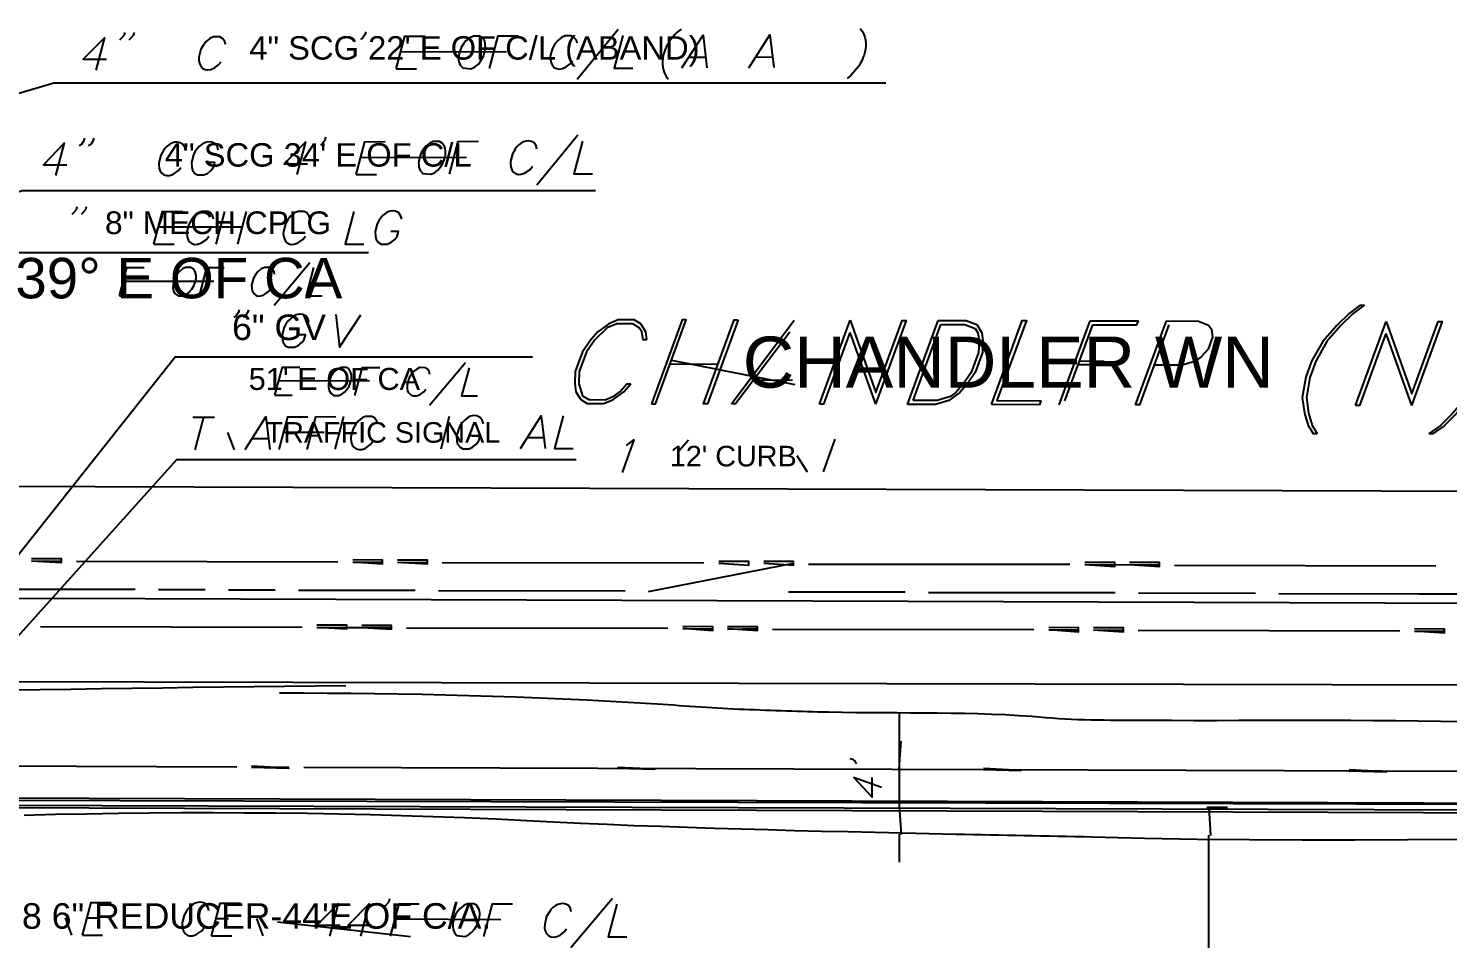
# Model space of a CAD drawing. Header units: feet. Extents: x 13 to 426, y 12 to 285.
# Drawn here: x 164 to 240, y 181.1 to 229.8 of the extents above; entities that cross this region are included whole.
import ezdxf
from ezdxf.enums import TextEntityAlignment as Align

# ---------------------------------------------------------------- set-up
doc = ezdxf.new("R2010")
doc.units = ezdxf.units.FT
doc.layers.add('ANOTACION', color=8, linetype='CONTINUOUS')
doc.layers.add('EJE_VIA', color=7, linetype='CONTINUOUS')
doc.styles.add('CAD_TEXT', font='Arial')

msp = doc.modelspace()

# ---------------------------------------------------------------- linework, layer by layer
at = {"layer": 'EJE_VIA'}
for p, q in [((193.35, 227.1), (195.55, 229.767)), ((167.583, 227.583), (168.05, 229.333)), ((183.9, 228.567), (189.567, 228.583)), ((199.367, 228.283), (200.2, 228.283)), ((202.95, 228.283), (203.783, 228.3)), ((183.667, 227.65), (184.75, 227.65)), ((165.433, 221.933), (165.9, 223.683)), ((178.35, 221.983), (178.817, 223.733)), ((191.2, 221.433), (193.4, 224.117)), ((181.767, 222.9), (187.433, 222.917)), ((181.517, 221.983), (182.6, 221.983)), ((174.017, 218.267), (174.483, 220.017)), ((175.183, 218.267), (175.65, 220.017)), ((170.933, 219.183), (175.433, 219.183)), ((170.683, 218.267), (171.767, 218.267)), ((177.133, 215), (179.033, 217.283)), ((169.05, 216.283), (173.9, 216.283)), ((168.833, 215.5), (169.767, 215.5)), ((201.617, 209.7), (204.983, 214.183)), ((206.333, 209.683), (207.983, 214.183)), ((211.05, 209.667), (212.7, 214.167)), ((211.35, 209.883), (212.833, 213.95)), ((219.183, 209.65), (220.833, 214.15)), ((219.483, 209.867), (220.983, 213.933)), ((220.833, 214.15), (223.417, 214.15)), ((223.267, 209.65), (224.917, 214.15)), ((235.05, 209.617), (236.7, 214.117)), ((207.967, 213.533), (209.333, 209.683)), ((236.683, 213.467), (238.05, 209.617)), ((185.45, 209.633), (187.367, 211.917)), ((198.333, 211.85), (200.9, 211.833)), ((198.417, 212.05), (205.017, 210.75)), ((177.367, 210.95), (182.233, 210.933)), ((202.733, 210.983), (204.883, 210.967)), ((177.167, 210.167), (178.083, 210.167)), ((172.767, 209), (173.933, 209)), ((172.9, 207.25), (173.35, 209)), ((180.4, 207.283), (180.85, 209.033)), ((186.067, 207.3), (186.517, 209.05)), ((174.633, 208.167), (174.983, 207.25)), ((175.967, 207.85), (176.8, 207.85)), ((177.633, 208.183), (179.8, 208.183)), ((190.717, 207.9), (191.55, 207.9)), ((198.817, 207.2), (199.317, 207.783)), ((206.55, 206.067), (207.183, 207.817)), ((205.117, 206.933), (205.683, 206.067)), ((157.65, 205.317), (274.883, 204.917)), ((164.132, 201.275), (165.735, 201.3)), ((166.533, 201.275), (180.534, 201.25)), ((181.333, 201.225), (182.934, 201.233)), ((183.732, 201.208), (185.335, 201.234)), ((186.133, 201.208), (200.15, 201.183)), ((197.183, 199.658), (204.952, 201.167)), ((205.75, 201.125), (219.75, 201.117)), ((220.549, 201.075), (224.552, 201.1)), ((225.35, 201.058), (239.35, 201.033)), ((157.633, 199.317), (170.217, 199.283)), ((163.433, 199.775), (169.684, 199.783)), ((170.217, 199.283), (262.05, 198.967)), ((170.933, 199.758), (173.434, 199.767)), ((174.683, 199.742), (177.184, 199.75)), ((178.433, 199.725), (184.684, 199.733)), ((185.933, 199.708), (195.934, 199.683)), ((204.683, 199.642), (210.934, 199.633)), ((212.183, 199.608), (222.184, 199.6)), ((223.433, 199.575), (229.7, 199.567)), ((230.949, 199.542), (252.201, 199.5)), ((238.45, 199.525), (244.7, 199.517)), ((164.616, 197.775), (178.617, 197.75)), ((179.415, 197.725), (183.418, 197.734)), ((184.216, 197.708), (198.217, 197.683)), ((199.016, 197.658), (200.617, 197.667)), ((201.415, 197.641), (203.018, 197.667)), ((203.816, 197.642), (217.817, 197.617)), ((218.616, 197.592), (220.217, 197.6)), ((221.015, 197.575), (222.618, 197.6)), ((223.416, 197.575), (237.417, 197.55)), ((238.216, 197.525), (239.817, 197.533)), ((126.05, 194.908), (242.75, 194.65)), ((210.617, 188.15), (210.617, 193.133)), ((210.61, 190.134), (210.703, 191.643)), ((58.3, 190.654), (175.117, 190.267)), ((175.916, 190.237), (177.917, 190.25)), ((178.716, 190.238), (273.117, 189.917)), ((195.516, 190.171), (197.517, 190.183)), ((215.116, 190.104), (217.117, 190.117)), ((208.167, 189.717), (209.667, 189.167)), ((234.716, 190.037), (236.717, 190.05)), ((136.583, 188.542), (299.95, 188.1)), ((136.583, 188.292), (299.95, 187.767)), ((210.61, 188.15), (210.703, 186.64)), ((227.083, 188.1), (228.2, 188.1)), ((227.193, 188.1), (227.286, 186.59)), ((210.617, 185.15), (210.617, 186.65)), ((227.2, 166.583), (227.2, 186.6)), ((193.017, 180.583), (195.25, 183.233)), ((180.1, 181.2), (180.567, 182.95)), ((181.767, 181.2), (182.233, 182.95)), ((165.933, 182.167), (166.267, 181.25)), ((167.1, 182.167), (167.767, 182.167)), ((174.017, 182.133), (174.683, 182.133)), ((176.183, 182.133), (176.517, 181.217)), ((177.3, 181.967), (184.433, 181.183)), ((183.6, 182.117), (189.267, 182.083)), ((166.85, 181.25), (167.933, 181.25)), ((173.767, 181.217), (174.85, 181.217))]:
    msp.add_line(p, q, dxfattribs=at)
for points in [[(169.117, 229.6), (169.067, 229.433), (168.933, 229.267), (168.833, 229.183)], [(169.617, 229.6), (169.567, 229.433), (169.433, 229.267), (169.333, 229.183)], [(182.033, 229.633), (181.983, 229.467), (181.85, 229.3), (181.75, 229.217)], [(198.933, 229.783), (198.717, 229.617), (198.6, 229.499), (198.49, 229.374), (198.387, 229.245), (198.292, 229.11), (198.206, 228.971), (198.131, 228.828), (198.065, 228.681), (198.012, 228.531), (197.97, 228.379), (197.942, 228.223), (197.929, 228.066), (197.93, 227.907), (197.946, 227.748), (197.98, 227.587), (198.031, 227.427), (198.1, 227.267), (198.233, 227.1)], [(208.517, 229.817), (208.633, 229.65), (208.707, 229.496), (208.76, 229.339), (208.795, 229.181), (208.812, 229.021), (208.812, 228.862), (208.796, 228.702), (208.766, 228.544), (208.723, 228.388), (208.667, 228.235), (208.6, 228.085), (208.522, 227.939), (208.436, 227.798), (208.34, 227.663), (208.238, 227.535), (208.13, 227.413), (208.017, 227.3), (207.817, 227.133)], [(168.05, 229.333), (166.9, 228.167), (168.15, 228.167)], [(174.517, 228.95), (174.483, 229.117), (174.35, 229.283), (174.217, 229.367), (173.883, 229.367), (173.683, 229.283), (173.483, 229.117), (173.35, 228.95), (173.2, 228.7), (173.083, 228.267), (173.096, 228.074), (173.137, 227.907), (173.206, 227.771), (173.303, 227.671), (173.425, 227.609), (173.571, 227.59), (173.741, 227.619), (173.933, 227.7), (174.15, 227.867), (174.283, 228.033)], [(183.667, 227.65), (184.133, 229.4), (185.217, 229.4)], [(187.8, 229.4), (187.6, 229.317), (187.4, 229.15), (187.265, 228.992), (187.15, 228.798), (187.102, 228.691), (187.062, 228.581), (187.031, 228.468), (187.01, 228.356), (187, 228.244), (187.002, 228.136), (187.018, 228.032), (187.094, 227.847), (187.235, 227.703), (187.667, 227.65), (187.85, 227.733), (188.067, 227.9), (188.183, 228.067), (188.333, 228.333), (188.45, 228.75), (188.433, 229), (188.4, 229.167), (188.267, 229.333), (188.133, 229.4), (187.8, 229.4)], [(188.667, 227.667), (189.133, 229.417), (190.217, 229.417)], [(193.35, 229.017), (193.317, 229.183), (193.183, 229.333), (193.05, 229.417), (192.717, 229.417), (192.517, 229.333), (192.317, 229.167), (192.183, 229), (192.033, 228.75), (191.917, 228.333), (191.922, 228.143), (191.96, 227.975), (192.03, 227.835), (192.13, 227.729), (192.255, 227.662), (192.405, 227.639), (192.576, 227.667), (192.767, 227.75), (192.983, 227.917), (193.1, 228.083)], [(195.8, 229.433), (195.333, 227.683), (196.333, 227.683)], [(198.967, 227.7), (200.1, 229.45), (200.3, 227.7)], [(202.55, 227.7), (203.683, 229.467), (203.883, 227.717)], [(140.133, 219.45), (165.317, 226.9), (209.883, 226.9)], [(165.9, 223.683), (164.767, 222.517), (166.017, 222.517)], [(166.967, 223.933), (166.917, 223.767), (166.8, 223.6), (166.683, 223.517)], [(167.467, 223.933), (167.417, 223.767), (167.3, 223.6), (167.183, 223.517)], [(172.367, 223.283), (172.333, 223.45), (172.217, 223.617), (172.082, 223.695), (171.939, 223.725), (171.794, 223.714), (171.651, 223.669), (171.516, 223.597), (171.392, 223.504), (171.285, 223.397), (171.2, 223.283), (171.05, 223.033), (170.95, 222.617), (170.947, 222.514), (170.967, 222.329), (171.021, 222.174), (171.106, 222.054), (171.22, 221.971), (171.359, 221.929), (171.52, 221.933), (171.702, 221.987), (172, 222.2), (172.133, 222.367)], [(174.117, 223.3), (174.083, 223.467), (173.967, 223.633), (173.791, 223.722), (173.614, 223.742), (173.441, 223.704), (173.276, 223.62), (173.125, 223.502), (172.992, 223.359), (172.882, 223.205), (172.8, 223.05), (172.7, 222.633), (172.717, 222.383), (172.75, 222.217), (172.883, 222.05), (173.017, 221.967), (173.35, 221.967), (173.55, 222.05), (173.75, 222.217), (173.883, 222.383), (173.95, 222.633), (173.533, 222.633)], [(178.817, 223.733), (177.667, 222.567), (178.917, 222.567)], [(179.883, 223.983), (179.833, 223.817), (179.717, 223.65), (179.6, 223.567)], [(181.517, 221.983), (181.983, 223.733), (183.067, 223.75)], [(185.65, 223.75), (185.467, 223.667), (185.25, 223.5), (185.119, 223.349), (185.007, 223.157), (184.96, 223.05), (184.922, 222.939), (184.892, 222.826), (184.872, 222.711), (184.863, 222.598), (184.866, 222.488), (184.881, 222.383), (184.954, 222.196), (185.09, 222.051), (185.517, 222), (185.717, 222.083), (185.888, 222.219), (186.039, 222.394), (186.161, 222.599), (186.211, 222.709), (186.25, 222.822), (186.28, 222.936), (186.299, 223.051), (186.305, 223.164), (186.299, 223.275), (186.28, 223.383), (186.247, 223.484), (186.133, 223.667), (185.983, 223.75), (185.65, 223.75)], [(186.517, 222), (186.983, 223.75), (188.067, 223.767)], [(191.2, 223.35), (191.167, 223.517), (191.05, 223.683), (190.915, 223.762), (190.773, 223.792), (190.628, 223.781), (190.485, 223.736), (190.349, 223.664), (190.225, 223.571), (190.118, 223.464), (190.033, 223.35), (189.883, 223.1), (189.783, 222.683), (189.78, 222.581), (189.8, 222.396), (189.855, 222.241), (189.94, 222.12), (190.053, 222.037), (190.192, 221.996), (190.354, 222), (190.536, 222.054), (190.833, 222.267), (190.967, 222.433)], [(193.65, 223.783), (193.183, 222.033), (194.183, 222.033)], [(146.1, 215.2), (163.633, 221.133), (194.333, 221.133)], [(166.55, 220.267), (166.517, 220.1), (166.383, 219.933), (166.283, 219.85)], [(167.05, 220.267), (167.017, 220.1), (166.883, 219.933), (166.783, 219.85)], [(170.683, 218.267), (171.15, 220.017), (172.233, 220.017)], [(173.883, 219.6), (173.833, 219.767), (173.717, 219.933), (173.567, 220.017), (173.233, 220.017), (173.05, 219.933), (172.833, 219.767), (172.717, 219.6), (172.567, 219.35), (172.45, 218.933), (172.447, 218.831), (172.467, 218.646), (172.521, 218.491), (172.606, 218.37), (172.72, 218.287), (172.859, 218.246), (173.02, 218.25), (173.202, 218.304), (173.5, 218.517), (173.633, 218.683)], [(179.05, 219.6), (179, 219.767), (178.883, 219.933), (178.733, 220.017), (178.4, 220.017), (178.217, 219.933), (178, 219.767), (177.883, 219.6), (177.733, 219.35), (177.617, 218.933), (177.613, 218.831), (177.634, 218.646), (177.688, 218.491), (177.773, 218.37), (177.886, 218.287), (178.025, 218.246), (178.187, 218.25), (178.369, 218.304), (178.667, 218.517), (178.8, 218.683)], [(181.4, 220.017), (180.933, 218.267), (181.933, 218.267)], [(183.967, 219.6), (183.917, 219.767), (183.8, 219.933), (183.623, 220.022), (183.446, 220.043), (183.275, 220.006), (183.114, 219.923), (182.967, 219.804), (182.837, 219.662), (182.73, 219.507), (182.65, 219.35), (182.533, 218.933), (182.55, 218.683), (182.583, 218.517), (182.717, 218.35), (182.85, 218.267), (183.183, 218.267), (183.383, 218.35), (183.583, 218.517), (183.717, 218.683), (183.783, 218.933), (183.367, 218.933)], [(147.917, 191.417), (163.033, 217.817), (182.183, 217.817)], [(168.833, 215.5), (169.233, 217), (170.167, 217)], [(172.383, 217), (172.217, 216.933), (172.033, 216.783), (171.927, 216.657), (171.832, 216.493), (171.758, 216.305), (171.712, 216.107), (171.703, 215.914), (171.739, 215.739), (171.83, 215.596), (171.983, 215.5), (172.267, 215.5), (172.433, 215.567), (172.577, 215.692), (172.708, 215.846), (172.819, 216.021), (172.902, 216.209), (172.948, 216.402), (172.949, 216.593), (172.897, 216.772), (172.783, 216.933), (172.667, 217), (172.383, 217)], [(173.117, 215.5), (173.517, 217), (174.45, 217)], [(177.15, 216.65), (177.117, 216.783), (177, 216.933), (176.883, 217), (176.6, 217), (176.433, 216.933), (176.25, 216.783), (176.15, 216.65), (176.017, 216.433), (175.917, 216.067), (175.923, 215.901), (175.955, 215.757), (176.011, 215.639), (176.14, 215.519), (176.254, 215.482), (176.39, 215.484), (176.547, 215.528), (176.817, 215.717), (176.933, 215.867)], [(179.233, 217), (178.833, 215.5), (179.7, 215.5)], [(175.25, 214.75), (175.2, 214.583), (175.083, 214.417), (174.967, 214.333)], [(175.75, 214.75), (175.7, 214.583), (175.583, 214.417), (175.467, 214.333)], [(178.983, 214.067), (178.95, 214.233), (178.833, 214.4), (178.657, 214.489), (178.48, 214.508), (178.307, 214.471), (178.143, 214.387), (177.992, 214.268), (177.859, 214.126), (177.749, 213.972), (177.667, 213.817), (177.55, 213.4), (177.567, 213.15), (177.6, 212.983), (177.733, 212.817), (177.867, 212.733), (178.2, 212.733), (178.4, 212.817), (178.6, 212.983), (178.733, 213.15), (178.8, 213.4), (178.383, 213.4)], [(180.433, 214.483), (180.617, 212.733), (181.767, 214.467)], [(235.3, 214.983), (234.717, 214.55), (234.05, 213.9), (233.3, 213.05), (232.7, 211.983), (232.383, 211.133), (232.2, 210.05), (232.317, 209.2), (232.517, 208.55), (232.783, 208.117), (233, 208.117)], [(235.3, 214.983), (235.517, 214.983), (234.917, 214.55), (234.267, 213.9), (233.517, 213.05), (232.917, 211.983), (232.6, 211.117), (232.417, 210.05), (232.533, 209.2), (232.733, 208.55), (233, 208.117)], [(241.517, 214.967), (241.783, 214.533), (241.967, 213.883), (242.083, 213.033), (241.917, 211.967), (241.6, 211.1), (240.983, 210.033), (240.25, 209.183), (239.583, 208.533), (239, 208.117), (239.217, 208.117)], [(241.517, 214.967), (241.717, 214.967), (242, 214.533), (242.183, 213.883), (242.3, 213.033), (242.133, 211.967), (241.817, 211.1), (241.2, 210.033), (240.467, 209.183), (239.8, 208.533), (239.217, 208.117)], [(197.083, 213.133), (197.033, 213.567), (196.767, 213.983), (196.417, 214.2), (195.55, 214.2), (195.05, 214), (194.467, 213.567), (194.083, 213.133), (193.633, 212.5), (193.25, 211.433), (193.233, 210.783), (193.283, 210.35), (193.55, 209.933), (193.9, 209.717), (194.767, 209.717), (195.267, 209.917), (195.85, 210.35), (196.233, 210.783)], [(197.083, 213.133), (196.883, 213.133), (196.817, 213.567), (196.683, 213.783), (196.333, 213.983), (195.483, 214), (194.967, 213.783), (194.3, 213.133), (193.85, 212.5), (193.467, 211.433), (193.45, 210.783), (193.633, 210.133), (193.983, 209.933), (194.85, 209.917), (195.35, 210.133), (195.65, 210.35), (196.017, 210.783), (196.233, 210.783)], [(197.333, 209.7), (197.55, 209.7), (199.2, 214.2), (198.983, 214.2), (197.333, 209.7)], [(201.983, 214.2), (200.333, 209.7), (200.117, 209.7), (201.767, 214.2), (201.983, 214.2)], [(207.983, 214.183), (209.35, 210.317), (210.767, 214.167), (210.983, 214.167), (209.333, 209.683)], [(212.7, 214.167), (214.2, 214.167), (214.767, 213.95), (215.033, 213.517), (215.083, 213.1), (215.067, 212.45), (214.683, 211.383), (214.233, 210.733), (213.85, 210.317), (213.267, 209.883), (212.55, 209.667), (211.05, 209.667)], [(212.833, 213.95), (214.117, 213.95), (214.683, 213.733), (214.817, 213.517), (214.883, 213.1), (214.85, 212.45), (214.467, 211.383), (214.017, 210.733), (213.633, 210.317), (213.35, 210.1), (212.633, 209.883), (211.35, 209.883)], [(215.55, 209.667), (217.2, 214.167), (217.417, 214.167), (215.833, 209.883), (218.2, 209.867), (218.117, 209.65), (215.55, 209.667)], [(220.983, 213.933), (223.333, 213.933), (223.417, 214.15)], [(225.05, 213.933), (223.483, 209.65), (223.267, 209.65)], [(224.917, 214.15), (226.633, 214.133), (227.183, 213.917), (227.333, 213.7), (227.383, 213.283), (227.15, 212.633), (226.783, 212.217), (226.483, 212), (225.767, 211.783), (224.267, 211.783)], [(236.7, 214.117), (238.067, 210.25), (239.483, 214.117), (239.7, 214.117), (238.05, 209.617)], [(204.75, 213.55), (201.833, 209.7), (201.617, 209.7)], [(207.967, 213.533), (206.55, 209.683), (206.333, 209.683)], [(236.683, 213.467), (235.267, 209.617), (235.05, 209.617)], [(154.617, 190.533), (171.817, 212.217), (190.967, 212.217)], [(177.167, 210.167), (177.567, 211.667), (178.5, 211.667)], [(180.717, 211.65), (180.55, 211.583), (180.367, 211.45), (180.259, 211.313), (180.164, 211.149), (180.089, 210.969), (180.042, 210.782), (180.032, 210.597), (180.066, 210.424), (180.152, 210.272), (180.3, 210.15), (180.583, 210.15), (180.75, 210.233), (180.895, 210.336), (181.025, 210.48), (181.134, 210.655), (181.214, 210.848), (181.241, 210.948), (181.259, 211.049), (181.262, 211.246), (181.217, 211.428), (181.117, 211.583), (181, 211.65), (180.717, 211.65)], [(181.45, 210.15), (181.85, 211.65), (182.783, 211.65)], [(185.467, 211.283), (185.433, 211.433), (185.333, 211.567), (185.217, 211.633), (184.917, 211.65), (184.767, 211.567), (184.583, 211.433), (184.467, 211.283), (184.333, 211.067), (184.25, 210.717), (184.243, 210.55), (184.271, 210.406), (184.33, 210.289), (184.47, 210.17), (184.591, 210.134), (184.731, 210.136), (184.885, 210.179), (185.15, 210.35), (185.25, 210.5)], [(187.567, 211.633), (187.167, 210.133), (188.017, 210.133)], [(220.267, 212.017), (221.55, 212), (221.483, 211.8), (220.183, 211.8)], [(188.333, 208.633), (188.283, 208.8), (188.167, 208.967), (187.989, 209.056), (187.813, 209.076), (187.642, 209.039), (187.481, 208.956), (187.333, 208.838), (187.204, 208.695), (187.097, 208.54), (187.017, 208.383), (186.9, 207.967), (186.917, 207.717), (186.95, 207.55), (187.083, 207.383), (187.233, 207.3), (187.567, 207.3), (187.75, 207.383), (187.95, 207.55), (188.083, 207.717), (188.15, 207.967), (187.733, 207.967)], [(175.567, 207.267), (176.683, 209.017), (176.9, 207.267)], [(177.4, 207.267), (177.85, 209.017), (178.933, 209.017)], [(178.9, 207.267), (179.35, 209.017), (180.433, 209.033)], [(182.667, 208.617), (182.617, 208.783), (182.5, 208.95), (182.35, 209.033), (182.017, 209.033), (181.833, 208.95), (181.617, 208.783), (181.5, 208.617), (181.35, 208.367), (181.233, 207.95), (181.229, 207.846), (181.249, 207.66), (181.306, 207.505), (181.396, 207.385), (181.513, 207.302), (181.654, 207.262), (181.814, 207.266), (181.991, 207.32), (182.283, 207.533), (182.417, 207.7)], [(190.317, 207.317), (191.433, 209.067), (191.65, 207.317)], [(192.6, 209.067), (192.15, 207.317), (193.15, 207.317)], [(196, 207.483), (196.4, 207.783), (195.767, 206.033)], [(160.2, 193.717), (171.917, 206.717), (193.3, 206.717)], [(164.133, 201.3), (165.733, 201.2), (165.733, 201.4), (164.133, 201.4)], [(181.333, 201.25), (182.933, 201.133), (182.933, 201.333), (181.333, 201.35)], [(183.733, 201.233), (185.333, 201.133), (185.333, 201.333), (183.733, 201.333)], [(200.95, 201.167), (202.55, 201.067), (202.55, 201.267), (200.95, 201.267)], [(203.35, 201.167), (204.95, 201.067), (204.95, 201.267), (203.35, 201.267)], [(220.55, 201.1), (222.15, 201), (222.15, 201.2), (220.55, 201.2)], [(222.95, 201.1), (224.55, 201), (224.55, 201.2), (222.95, 201.2)], [(179.417, 197.75), (181.017, 197.65), (181.017, 197.85), (179.417, 197.85)], [(181.817, 197.733), (183.417, 197.633), (183.417, 197.833), (181.817, 197.833)], [(199.017, 197.683), (200.617, 197.567), (200.617, 197.767), (199.017, 197.783)], [(201.417, 197.667), (203.017, 197.567), (203.017, 197.767), (201.417, 197.767)], [(218.617, 197.617), (220.217, 197.5), (220.217, 197.7), (218.617, 197.717)], [(221.017, 197.6), (222.617, 197.5), (222.617, 197.7), (221.017, 197.7)], [(238.217, 197.55), (239.817, 197.433), (239.817, 197.633), (238.217, 197.65)], [(162.957, 194.396), (164.594, 194.412), (166.231, 194.431), (167.867, 194.452), (169.503, 194.474), (171.139, 194.497), (172.776, 194.521), (174.412, 194.544), (176.049, 194.567), (177.686, 194.589), (179.323, 194.608), (180.961, 194.626)], [(177.419, 194.22), (178.691, 194.218), (179.962, 194.212), (181.231, 194.203), (182.5, 194.189), (183.766, 194.171), (185.032, 194.148), (186.297, 194.121), (187.56, 194.089), (188.823, 194.052), (190.085, 194.01), (191.347, 193.962), (192.608, 193.909), (193.869, 193.85), (195.129, 193.785), (196.39, 193.714), (197.65, 193.636), (197.94, 193.617), (198.231, 193.598), (198.522, 193.577), (198.814, 193.556), (199.106, 193.535), (199.398, 193.514), (199.691, 193.493), (199.984, 193.473), (200.276, 193.453), (200.568, 193.433), (200.86, 193.415), (201.152, 193.398), (201.442, 193.382), (201.732, 193.368), (202.021, 193.356), (202.309, 193.345), (202.592, 193.336), (202.875, 193.326), (203.157, 193.316), (203.439, 193.306), (203.721, 193.296), (204.003, 193.286), (204.285, 193.277), (204.566, 193.267), (204.848, 193.257), (205.129, 193.248), (205.411, 193.239), (205.693, 193.231), (205.974, 193.223), (206.256, 193.215), (206.538, 193.208), (206.82, 193.202), (207.552, 193.189), (208.283, 193.179), (209.013, 193.173), (209.743, 193.169), (210.472, 193.167), (211.2, 193.164), (211.928, 193.16), (212.655, 193.154), (213.382, 193.145), (214.108, 193.133), (214.834, 193.114), (215.56, 193.09), (216.285, 193.059), (217.01, 193.019), (217.735, 192.97), (218.459, 192.911), (218.804, 192.882), (219.149, 192.857), (219.494, 192.837), (219.839, 192.82), (220.184, 192.806), (220.53, 192.794), (220.875, 192.786), (221.221, 192.779), (221.567, 192.774), (221.913, 192.771), (222.259, 192.769), (222.606, 192.767), (222.952, 192.766), (223.299, 192.765), (223.646, 192.764), (223.993, 192.762), (225.194, 192.756), (226.394, 192.753), (227.595, 192.753), (228.796, 192.754), (229.997, 192.756), (231.198, 192.758), (232.399, 192.76), (233.6, 192.76), (234.801, 192.758), (236.001, 192.753), (237.202, 192.745), (238.402, 192.732), (239.602, 192.713), (240.802, 192.689)], [(175.917, 190.25), (177.917, 190.2), (175.917, 190.3)], [(195.517, 190.183), (197.517, 190.133), (195.517, 190.233)], [(207.967, 190.717), (208.1, 190.667), (208.25, 190.55), (208.317, 190.45)], [(215.117, 190.117), (217.117, 190.067), (215.117, 190.167)], [(234.717, 190.05), (236.717, 190), (234.717, 190.1)], [(208.167, 189.717), (209.167, 188.633), (209.167, 189.7)], [(136.583, 188.417), (136.583, 188.167), (299.95, 187.6), (299.95, 188.1), (136.583, 188.667), (136.583, 188.417)], [(163.731, 187.679), (165.412, 187.719), (167.096, 187.753), (168.782, 187.779), (170.47, 187.797), (172.16, 187.808), (173.85, 187.811), (175.54, 187.807), (177.23, 187.794), (178.918, 187.773), (180.605, 187.744), (182.289, 187.706), (183.971, 187.66), (185.649, 187.605), (187.323, 187.541), (188.993, 187.469), (190.657, 187.387), (192.095, 187.315), (193.532, 187.248), (194.967, 187.187), (196.402, 187.129), (197.836, 187.076), (199.269, 187.027), (200.703, 186.981), (202.137, 186.938), (203.571, 186.898), (205.006, 186.86), (206.443, 186.824), (207.88, 186.79), (209.32, 186.757), (210.761, 186.725), (212.204, 186.693), (213.65, 186.661), (214.108, 186.651), (214.564, 186.642), (215.02, 186.633), (215.475, 186.625), (215.93, 186.616), (216.384, 186.608), (216.837, 186.6), (217.291, 186.592), (217.745, 186.583), (218.198, 186.575), (218.652, 186.566), (219.106, 186.556), (219.56, 186.546), (220.015, 186.536), (220.471, 186.525), (220.928, 186.513), (223.744, 186.445), (226.562, 186.397), (229.38, 186.366), (232.199, 186.352), (235.018, 186.352), (237.837, 186.366), (240.654, 186.393)], [(166.85, 181.25), (167.317, 183), (168.4, 183)], [(173.617, 182.55), (173.583, 182.717), (173.467, 182.9), (173.332, 182.978), (173.189, 183.009), (173.044, 182.998), (172.901, 182.953), (172.766, 182.88), (172.642, 182.787), (172.535, 182.68), (172.45, 182.567), (172.3, 182.317), (172.2, 181.9), (172.197, 181.797), (172.217, 181.611), (172.269, 181.456), (172.351, 181.335), (172.462, 181.252), (172.598, 181.21), (172.757, 181.215), (172.936, 181.27), (173.25, 181.483), (173.383, 181.65)], [(173.767, 181.217), (174.233, 182.967), (175.317, 182.967)], [(180.567, 182.95), (179.417, 181.783), (180.667, 181.783)], [(182.233, 182.95), (181.083, 181.783), (182.333, 181.783)], [(183.3, 183.2), (183.267, 183.033), (183.133, 182.867), (183.017, 182.783)], [(183.35, 181.2), (183.817, 182.933), (184.9, 182.933)], [(187.483, 182.933), (187.3, 182.85), (187.083, 182.683), (186.957, 182.54), (186.846, 182.35), (186.798, 182.244), (186.758, 182.132), (186.726, 182.016), (186.703, 181.9), (186.692, 181.785), (186.692, 181.673), (186.706, 181.566), (186.778, 181.376), (186.918, 181.233), (187.35, 181.183), (187.533, 181.267), (187.705, 181.399), (187.859, 181.57), (187.986, 181.771), (188.037, 181.878), (188.079, 181.99), (188.111, 182.103), (188.131, 182.217), (188.139, 182.331), (188.135, 182.443), (188.116, 182.553), (188.082, 182.658), (187.967, 182.85), (187.817, 182.933), (187.483, 182.933)], [(188.35, 181.183), (188.817, 182.917), (189.9, 182.917)], [(193.033, 182.5), (193, 182.667), (192.883, 182.833), (192.749, 182.912), (192.606, 182.942), (192.461, 182.931), (192.318, 182.886), (192.182, 182.813), (192.058, 182.72), (191.952, 182.614), (191.867, 182.5), (191.717, 182.25), (191.617, 181.833), (191.61, 181.642), (191.643, 181.473), (191.713, 181.334), (191.814, 181.228), (191.942, 181.162), (192.094, 181.14), (192.265, 181.167), (192.45, 181.25), (192.667, 181.417), (192.783, 181.583)], [(195.483, 182.9), (195.017, 181.15), (196.017, 181.15)]]:
    msp.add_lwpolyline(points, dxfattribs=at)

# ---------------------------------------------------------------- texts
at = {"layer": 'ANOTACION', "style": 'CAD_TEXT'}
for s, height, p in [('4" SCG 22\' E OF C/L (ABAND)', 1.2539, (187.852, 228.772)), ('4" SCG 34\' E OF C/L', 1.2539, (179.486, 223.039)), ('8" MECH CPLG', 1.2159, (174.119, 219.406)), ('39° E OF CA', 2.16583, (172.02, 216.44)), ('6" GV', 1.3679, (177.386, 213.806)), ('CHANDLER WN', 2.73578, (216.449, 211.94)), ("51' E OF CA", 1.17791, (180.352, 211.04)), ('TRAFFIC SIGNAL', 1.10191, (182.952, 208.174)), ("12' CURB", 1.1019, (201.717, 206.907)), ('8 6" REDUCER-44\'E OF C/A.', 1.36789, (176.186, 182.276))]:
    msp.add_text(s, height=height, dxfattribs=at).set_placement(p, align=Align.MIDDLE_CENTER)

doc.saveas('drawing.dxf')
